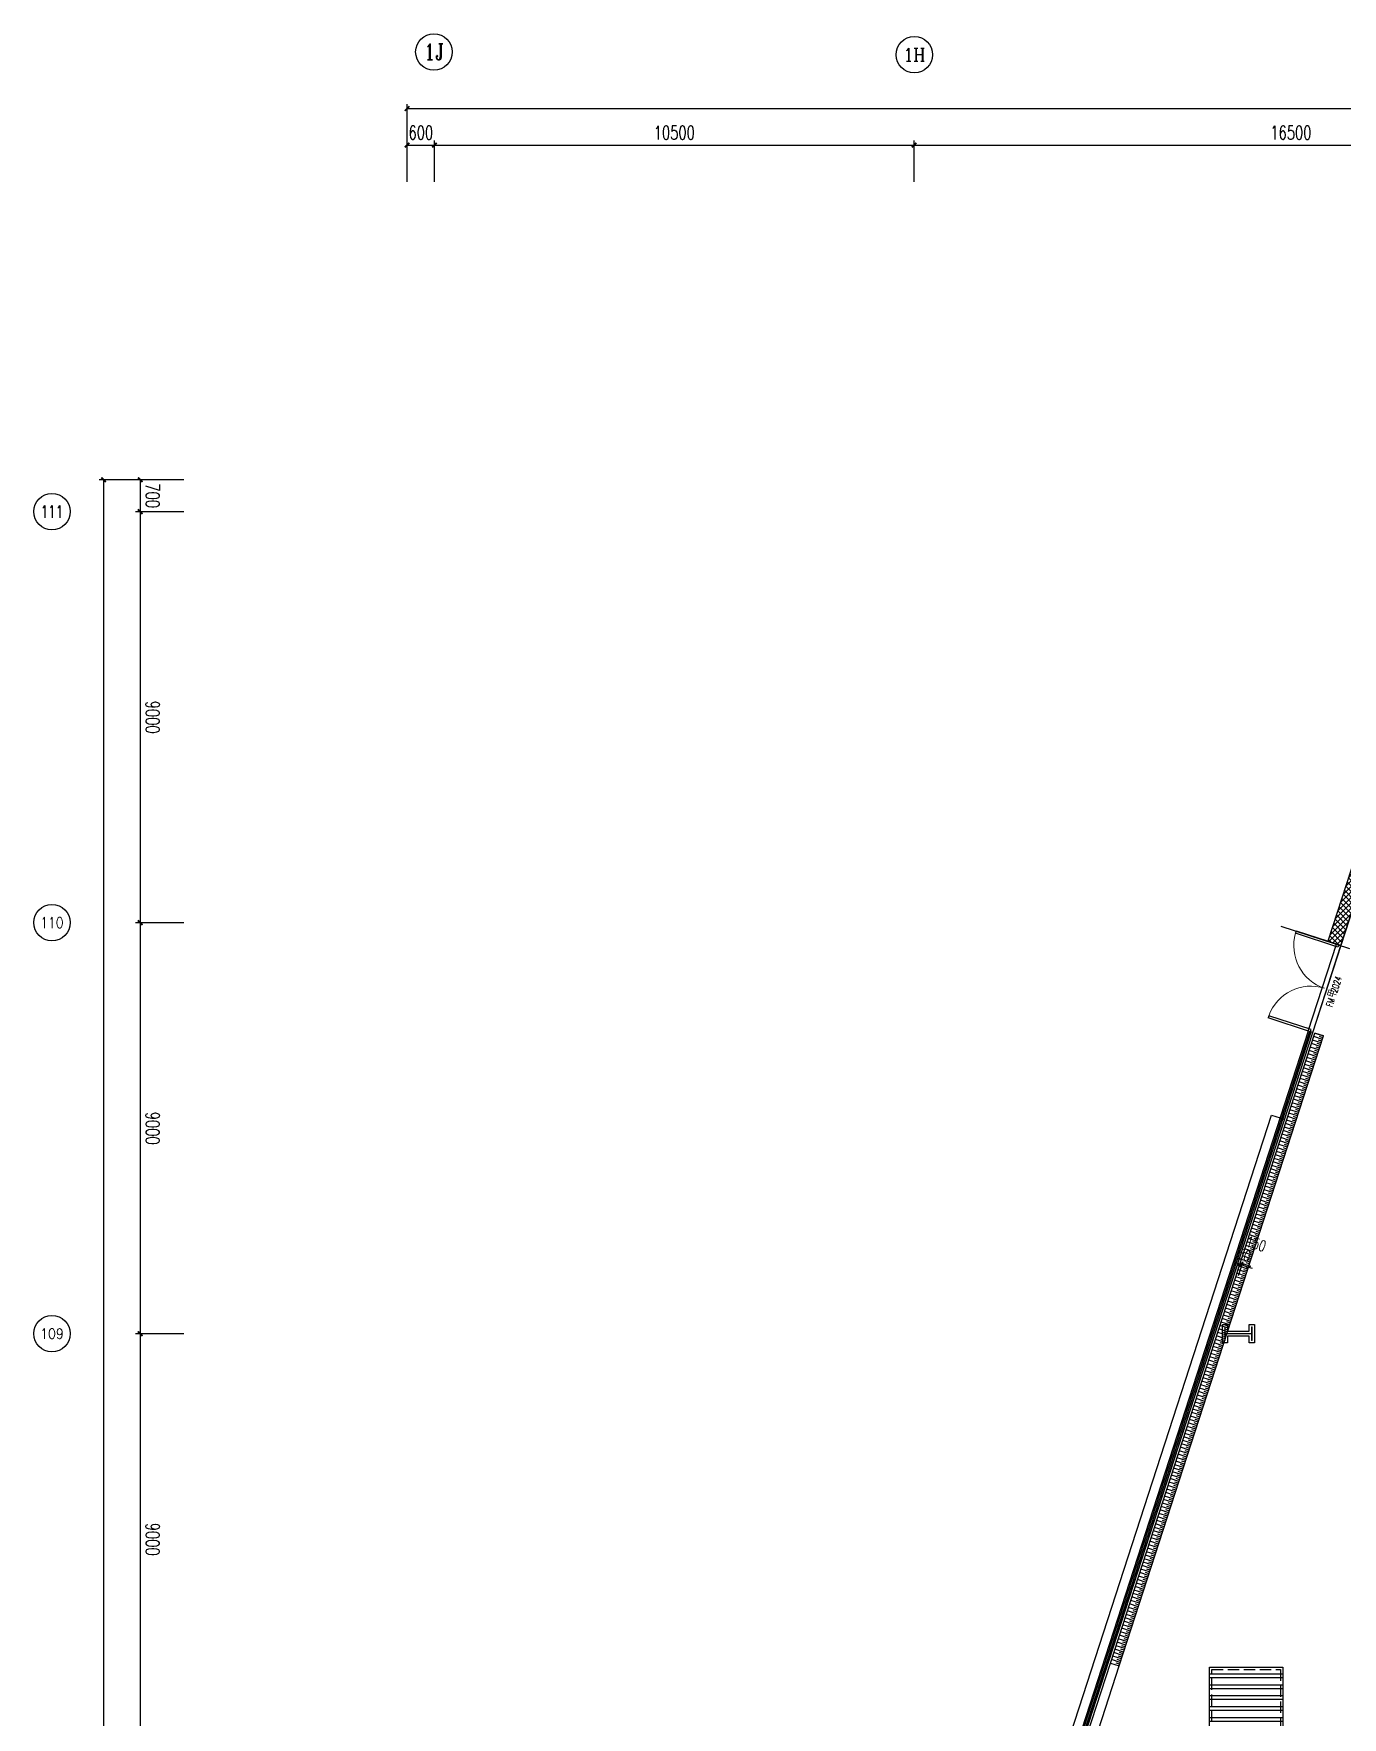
# Model space of a CAD drawing. Extents: x -474411 to 577939, y 0 to 1014176.
# Drawn here: x -262730 to -234078, y 805420 to 842287 of the extents above; entities that cross this region are included whole.
import ezdxf
from ezdxf.enums import TextEntityAlignment as Align

# ---------------------------------------------------------------- set-up
doc = ezdxf.new("R2010")
doc.units = 0
doc.header["$LTSCALE"] = 1000
doc.header["$MEASUREMENT"] = 0
doc.linetypes.add('DASH', pattern=[0.35, 0.25, -0.1])
doc.layers.get('Defpoints').update_dxf_attribs({"color": 210})
for name, color, linetype in [('10平面$0$WINDOW_TEXT', 7, 'Continuous'), ('A-AXIS-D', 1, 'Continuous'), ('A-AXIS-DP', 126, 'Continuous'), ('A-HATCH-2', 251, 'Continuous'), ('A-LIN-V', 9, 'Continuous'), ('A-SFCE', 30, 'Continuous'), ('A-WINDOW', 140, 'Continuous'), ('A-防火门窗', 1, 'Continuous'), ('AS-WALL', 40, 'Continuous'), ('AS-结构边线层', 200, 'Continuous'), ('DIM_SYMB', 3, 'Continuous'), ('PUB_HATCH', 8, 'Continuous'), ('PUB_TEXT', 7, 'Continuous'), ('建-墙-幕', 4, 'Continuous')]:
    doc.layers.add(name, color=color, linetype=linetype)
doc.layers.add('S-col', color=2, linetype='Continuous', lineweight=0)
doc.styles.add('10平面$0$_TCH_WINDOW', font='SIMPLEX', dxfattribs={"height": 3.5, "bigfont": 'GBCBIG'})
doc.styles.add('_TCH_AXIS', font='COMPLEX', dxfattribs={"bigfont": 'GBCBIG'})
doc.styles.add('_TCH_DIM_T3', font='SIMPLEX', dxfattribs={"width": 0.705882, "bigfont": 'GBCBIG'})
doc.dimstyles.new('_TCH_ARCH&&100', dxfattribs={"dimtxt": 297.5, "dimasz": 100, "dimexe": 100, "dimexo": 100, "dimgap": 126.25, "dimtad": 1, "dimdec": 0, "dimzin": 0, "dimdsep": 46, "dimtxsty": '_TCH_DIM_T3', "dimblk": 'ARCHTICK', "dimcen": 0.09, "dimclrt": 7, "dimazin": 2, "dimtfac": 1, "dimtdec": 0, "dimtix": 1, "dimtmove": 2, "dimatfit": 3, "dimfxl": 0, "dimtolj": 1, "dimtzin": 0, "dimarcsym": 0})
doc.dimstyles.new('_TCH_ARCH&&80', dxfattribs={"dimtxt": 238, "dimasz": 80, "dimexe": 80, "dimexo": 80, "dimgap": 101, "dimtad": 1, "dimdec": 0, "dimzin": 0, "dimdsep": 46, "dimtxsty": '_TCH_DIM_T3', "dimblk": 'ARCHTICK', "dimcen": 0.09, "dimclrt": 7, "dimazin": 2, "dimtfac": 1, "dimtdec": 0, "dimtix": 1, "dimtmove": 2, "dimatfit": 3, "dimfxl": 0, "dimtolj": 1, "dimtzin": 0, "dimarcsym": 0})

# ---------------------------------------------------------------- blocks, each defined once
blk = doc.blocks.new('43243')
at = {"layer": 'AS-结构边线层', "color": 8}
blk.add_lwpolyline([(-230898, 832220), (-254254, 760236)], dxfattribs=at)
blk = doc.blocks.new('w4234324')
at = {"layer": 'A-HATCH-2', "color": 8}
blk.add_lwpolyline([(-236704, 813620), (-236704, 814020), (-236592, 814020), (-236592, 813874), (-236116, 813874), (-236116, 814020), (-236004, 814020), (-236004, 813620), (-236116, 813620), (-236116, 813766), (-236592, 813766), (-236592, 813620)], close=True, dxfattribs=at)
at = {"layer": 'S-col', "color": 8}
blk.add_lwpolyline([(-236654, 813670), (-236654, 813970), (-236642, 813970), (-236642, 813824), (-236066, 813824), (-236066, 813970), (-236054, 813970), (-236054, 813670), (-236066, 813670), (-236066, 813816), (-236642, 813816), (-236642, 813670)], close=True, dxfattribs=at)
blk = doc.blocks.new('34242343243')
at = {"color": 8}
for p, q in [((-234514, 820264), (-234705, 820326)), ((-234490, 820340), (-234680, 820402)), ((-234502, 820302), (-234578, 820327)), ((-234638, 819883), (-234828, 819945)), ((-234613, 819959), (-234804, 820021)), ((-234589, 820036), (-234779, 820097)), ((-234564, 820112), (-234754, 820174)), ((-234539, 820188), (-234729, 820250)), ((-234626, 819921), (-234702, 819946)), ((-234601, 819998), (-234677, 820022)), ((-234576, 820074), (-234652, 820098)), ((-234551, 820150), (-234628, 820175)), ((-234527, 820226), (-234603, 820251)), ((-234762, 819502), (-234952, 819564)), ((-234737, 819578), (-234927, 819640)), ((-234712, 819655), (-234902, 819716)), ((-234687, 819731), (-234878, 819792)), ((-234663, 819807), (-234853, 819869)), ((-234749, 819540), (-234825, 819565)), ((-234725, 819616), (-234801, 819641)), ((-234700, 819693), (-234776, 819717)), ((-234675, 819769), (-234751, 819794)), ((-234650, 819845), (-234726, 819870)), ((-234861, 819197), (-235051, 819259)), ((-234836, 819273), (-235026, 819335)), ((-234811, 819350), (-235001, 819411)), ((-234786, 819426), (-234977, 819488)), ((-234848, 819235), (-234924, 819260)), ((-234824, 819312), (-234900, 819336)), ((-234799, 819388), (-234875, 819412)), ((-234774, 819464), (-234850, 819489)), ((-234984, 818816), (-235174, 818878)), ((-234960, 818892), (-235150, 818954)), ((-234935, 818969), (-235125, 819030)), ((-234910, 819045), (-235100, 819107)), ((-234885, 819121), (-235076, 819183)), ((-234972, 818854), (-235048, 818879)), ((-234947, 818930), (-235023, 818955)), ((-234922, 819007), (-234999, 819031)), ((-234898, 819083), (-234974, 819108)), ((-234873, 819159), (-234949, 819184)), ((-235108, 818435), (-235298, 818497)), ((-235083, 818511), (-235273, 818573)), ((-235058, 818588), (-235249, 818649)), ((-235034, 818664), (-235224, 818725)), ((-235009, 818740), (-235199, 818802)), ((-235096, 818473), (-235172, 818498)), ((-235071, 818549), (-235147, 818574)), ((-235046, 818626), (-235122, 818650)), ((-235021, 818702), (-235097, 818727)), ((-234997, 818778), (-235073, 818803)), ((-235232, 818054), (-235422, 818116)), ((-235207, 818130), (-235397, 818192)), ((-235182, 818206), (-235372, 818268)), ((-235157, 818283), (-235348, 818344)), ((-235133, 818359), (-235323, 818421)), ((-235219, 818092), (-235295, 818117)), ((-235194, 818168), (-235271, 818193)), ((-235170, 818245), (-235246, 818269)), ((-235145, 818321), (-235221, 818345)), ((-235120, 818397), (-235196, 818422)), ((-235355, 817673), (-235545, 817735)), ((-235330, 817749), (-235521, 817811)), ((-235306, 817825), (-235496, 817887)), ((-235281, 817902), (-235471, 817963)), ((-235256, 817978), (-235447, 818040)), ((-235343, 817711), (-235419, 817736)), ((-235318, 817787), (-235394, 817812)), ((-235293, 817863), (-235369, 817888)), ((-235269, 817940), (-235345, 817964)), ((-235244, 818016), (-235320, 818041)), ((-235479, 817292), (-235669, 817354)), ((-235454, 817368), (-235644, 817430)), ((-235429, 817444), (-235620, 817506)), ((-235405, 817520), (-235595, 817582)), ((-235380, 817597), (-235570, 817658)), ((-235466, 817330), (-235543, 817355)), ((-235442, 817406), (-235518, 817431)), ((-235417, 817482), (-235493, 817507)), ((-235392, 817559), (-235468, 817583)), ((-235368, 817635), (-235444, 817660)), ((-235578, 816987), (-235768, 817049)), ((-235553, 817063), (-235743, 817125)), ((-235528, 817139), (-235719, 817201)), ((-235504, 817216), (-235694, 817277)), ((-235565, 817025), (-235641, 817050)), ((-235541, 817101), (-235617, 817126)), ((-235516, 817178), (-235592, 817202)), ((-235491, 817254), (-235567, 817278)), ((-235701, 816606), (-235892, 816668)), ((-235677, 816682), (-235867, 816744)), ((-235652, 816758), (-235842, 816820)), ((-235627, 816835), (-235817, 816896)), ((-235602, 816911), (-235793, 816972)), ((-235689, 816644), (-235765, 816669)), ((-235664, 816720), (-235740, 816745)), ((-235640, 816796), (-235716, 816821)), ((-235615, 816873), (-235691, 816897)), ((-235590, 816949), (-235666, 816974)), ((-235825, 816225), (-236015, 816287)), ((-235800, 816301), (-235991, 816363)), ((-235776, 816377), (-235966, 816439)), ((-235751, 816453), (-235941, 816515)), ((-235726, 816530), (-235916, 816591)), ((-235813, 816263), (-235889, 816288)), ((-235788, 816339), (-235864, 816364)), ((-235763, 816415), (-235839, 816440)), ((-235738, 816492), (-235815, 816516)), ((-235714, 816568), (-235790, 816592)), ((-235949, 815844), (-236139, 815905)), ((-235924, 815920), (-236114, 815982)), ((-235899, 815996), (-236089, 816058)), ((-235874, 816072), (-236065, 816134)), ((-235850, 816149), (-236040, 816210)), ((-235936, 815882), (-236012, 815907)), ((-235912, 815958), (-235988, 815983)), ((-235887, 816034), (-235963, 816059)), ((-235862, 816111), (-235938, 816135)), ((-235837, 816187), (-235913, 816211)), ((-236072, 815463), (-236263, 815524)), ((-236048, 815539), (-236238, 815601)), ((-236023, 815615), (-236213, 815677)), ((-235998, 815691), (-236188, 815753)), ((-235973, 815768), (-236164, 815829)), ((-236060, 815501), (-236136, 815525)), ((-236035, 815577), (-236111, 815602)), ((-236011, 815653), (-236087, 815678)), ((-235986, 815729), (-236062, 815754)), ((-235961, 815806), (-236037, 815830)), ((-236196, 815082), (-236386, 815143)), ((-236171, 815158), (-236361, 815220)), ((-236147, 815234), (-236337, 815296)), ((-236122, 815310), (-236312, 815372)), ((-236097, 815386), (-236287, 815448)), ((-236184, 815120), (-236260, 815144)), ((-236159, 815196), (-236235, 815221)), ((-236134, 815272), (-236210, 815297)), ((-236109, 815348), (-236186, 815373)), ((-236085, 815425), (-236161, 815449)), ((-236295, 814777), (-236485, 814838)), ((-236270, 814853), (-236460, 814915)), ((-236245, 814929), (-236436, 814991)), ((-236221, 815005), (-236411, 815067)), ((-236307, 814739), (-236383, 814763)), ((-236283, 814815), (-236359, 814840)), ((-236258, 814891), (-236334, 814916)), ((-236233, 814967), (-236309, 814992)), ((-236208, 815043), (-236284, 815068)), ((-236419, 814396), (-236609, 814457)), ((-236394, 814472), (-236584, 814534)), ((-236369, 814548), (-236559, 814610)), ((-236344, 814624), (-236535, 814686)), ((-236320, 814701), (-236510, 814762)), ((-236406, 814434), (-236482, 814458)), ((-236381, 814510), (-236458, 814535)), ((-236357, 814586), (-236433, 814611)), ((-236332, 814662), (-236408, 814687)), ((-236542, 814015), (-236732, 814076)), ((-236517, 814091), (-236708, 814153)), ((-236493, 814167), (-236683, 814229)), ((-236468, 814243), (-236658, 814305)), ((-236443, 814319), (-236634, 814381)), ((-236530, 814053), (-236606, 814077)), ((-236505, 814129), (-236581, 814154)), ((-236480, 814205), (-236556, 814230)), ((-236456, 814281), (-236532, 814306)), ((-236431, 814358), (-236507, 814382)), ((-236666, 813633), (-236856, 813695)), ((-236641, 813710), (-236831, 813771)), ((-236616, 813786), (-236807, 813848)), ((-236592, 813862), (-236782, 813924)), ((-236567, 813938), (-236757, 814000)), ((-236653, 813672), (-236730, 813696)), ((-236629, 813748), (-236705, 813773)), ((-236604, 813824), (-236680, 813849)), ((-236579, 813900), (-236655, 813925)), ((-236555, 813976), (-236631, 814001)), ((-236789, 813252), (-236980, 813314)), ((-236765, 813329), (-236955, 813390)), ((-236740, 813405), (-236930, 813467)), ((-236715, 813481), (-236906, 813543)), ((-236691, 813557), (-236881, 813619)), ((-236777, 813291), (-236853, 813315)), ((-236752, 813367), (-236828, 813391)), ((-236728, 813443), (-236804, 813468)), ((-236703, 813519), (-236779, 813544)), ((-236678, 813595), (-236754, 813620)), ((-236913, 812871), (-237103, 812933)), ((-236888, 812948), (-237079, 813009)), ((-236864, 813024), (-237054, 813085)), ((-236839, 813100), (-237029, 813162)), ((-236814, 813176), (-237004, 813238)), ((-236901, 812909), (-236977, 812934)), ((-236876, 812986), (-236952, 813010)), ((-236851, 813062), (-236927, 813087)), ((-236827, 813138), (-236903, 813163)), ((-236802, 813214), (-236878, 813239)), ((-237037, 812490), (-237227, 812552)), ((-237012, 812566), (-237202, 812628)), ((-236987, 812643), (-237178, 812704)), ((-236963, 812719), (-237153, 812781)), ((-236938, 812795), (-237128, 812857)), ((-237024, 812528), (-237100, 812553)), ((-237000, 812605), (-237076, 812629)), ((-236975, 812681), (-237051, 812705)), ((-236950, 812757), (-237026, 812782)), ((-236925, 812833), (-237002, 812858)), ((-237136, 812185), (-237326, 812247)), ((-237111, 812262), (-237301, 812323)), ((-237086, 812338), (-237276, 812400)), ((-237061, 812414), (-237252, 812476)), ((-237123, 812224), (-237199, 812248)), ((-237099, 812300), (-237175, 812324)), ((-237074, 812376), (-237150, 812401)), ((-237049, 812452), (-237125, 812477)), ((-237259, 811804), (-237450, 811866)), ((-237235, 811881), (-237425, 811942)), ((-237210, 811957), (-237400, 812018)), ((-237185, 812033), (-237375, 812095)), ((-237160, 812109), (-237351, 812171)), ((-237247, 811842), (-237323, 811867)), ((-237222, 811919), (-237298, 811943)), ((-237198, 811995), (-237274, 812020)), ((-237173, 812071), (-237249, 812096)), ((-237148, 812147), (-237224, 812172)), ((-237383, 811423), (-237573, 811485)), ((-237358, 811499), (-237548, 811561)), ((-237334, 811576), (-237524, 811637)), ((-237309, 811652), (-237499, 811714)), ((-237284, 811728), (-237474, 811790)), ((-237371, 811461), (-237447, 811486)), ((-237346, 811538), (-237422, 811562)), ((-237321, 811614), (-237397, 811638)), ((-237296, 811690), (-237373, 811715)), ((-237272, 811766), (-237348, 811791)), ((-237507, 811042), (-237697, 811104)), ((-237482, 811118), (-237672, 811180)), ((-237457, 811195), (-237647, 811256)), ((-237432, 811271), (-237623, 811333)), ((-237408, 811347), (-237598, 811409)), ((-237494, 811080), (-237570, 811105)), ((-237470, 811156), (-237546, 811181)), ((-237445, 811233), (-237521, 811257)), ((-237420, 811309), (-237496, 811334)), ((-237395, 811385), (-237471, 811410)), ((-237630, 810661), (-237820, 810723)), ((-237606, 810737), (-237796, 810799)), ((-237581, 810814), (-237771, 810875)), ((-237556, 810890), (-237746, 810951)), ((-237531, 810966), (-237722, 811028)), ((-237618, 810699), (-237694, 810724)), ((-237593, 810775), (-237669, 810800)), ((-237568, 810852), (-237645, 810876)), ((-237544, 810928), (-237620, 810953)), ((-237519, 811004), (-237595, 811029)), ((-237754, 810280), (-237944, 810342)), ((-237729, 810356), (-237919, 810418)), ((-237704, 810432), (-237895, 810494)), ((-237680, 810509), (-237870, 810570)), ((-237655, 810585), (-237845, 810647)), ((-237742, 810318), (-237818, 810343)), ((-237717, 810394), (-237793, 810419)), ((-237692, 810471), (-237768, 810495)), ((-237667, 810547), (-237743, 810571)), ((-237643, 810623), (-237719, 810648)), ((-237853, 809975), (-238043, 810037)), ((-237828, 810051), (-238018, 810113)), ((-237803, 810128), (-237994, 810189)), ((-237779, 810204), (-237969, 810266)), ((-237840, 810013), (-237917, 810038)), ((-237816, 810089), (-237892, 810114)), ((-237791, 810166), (-237867, 810190)), ((-237766, 810242), (-237842, 810267)), ((-237976, 809594), (-238167, 809656)), ((-237952, 809670), (-238142, 809732)), ((-237927, 809746), (-238117, 809808)), ((-237902, 809823), (-238093, 809884)), ((-237878, 809899), (-238068, 809961)), ((-237964, 809632), (-238040, 809657)), ((-237939, 809708), (-238015, 809733)), ((-237915, 809785), (-237991, 809809)), ((-237890, 809861), (-237966, 809886)), ((-237865, 809937), (-237941, 809962)), ((-238100, 809213), (-238290, 809275)), ((-238075, 809289), (-238266, 809351)), ((-238051, 809365), (-238241, 809427)), ((-238026, 809442), (-238216, 809503)), ((-238001, 809518), (-238191, 809580)), ((-238088, 809251), (-238164, 809276)), ((-238063, 809327), (-238139, 809352)), ((-238038, 809404), (-238114, 809428)), ((-238014, 809480), (-238090, 809504)), ((-237989, 809556), (-238065, 809581)), ((-238224, 808832), (-238414, 808894)), ((-238199, 808908), (-238389, 808970)), ((-238174, 808984), (-238365, 809046)), ((-238150, 809061), (-238340, 809122)), ((-238125, 809137), (-238315, 809198)), ((-238211, 808870), (-238287, 808895)), ((-238187, 808946), (-238263, 808971)), ((-238162, 809022), (-238238, 809047)), ((-238137, 809099), (-238213, 809123)), ((-238112, 809175), (-238189, 809200)), ((-238347, 808451), (-238538, 808513)), ((-238323, 808527), (-238513, 808589)), ((-238298, 808603), (-238488, 808665)), ((-238273, 808679), (-238463, 808741)), ((-238248, 808756), (-238439, 808817)), ((-238335, 808489), (-238411, 808514)), ((-238310, 808565), (-238386, 808590)), ((-238286, 808641), (-238362, 808666)), ((-238261, 808718), (-238337, 808742)), ((-238236, 808794), (-238312, 808818)), ((-238471, 808070), (-238661, 808131)), ((-238446, 808146), (-238637, 808208)), ((-238422, 808222), (-238612, 808284)), ((-238397, 808298), (-238587, 808360)), ((-238372, 808375), (-238562, 808436)), ((-238459, 808108), (-238535, 808133)), ((-238434, 808184), (-238510, 808209)), ((-238409, 808260), (-238485, 808285)), ((-238385, 808337), (-238461, 808361)), ((-238360, 808413), (-238436, 808437)), ((-238570, 807765), (-238760, 807827)), ((-238545, 807841), (-238735, 807903)), ((-238521, 807917), (-238711, 807979)), ((-238496, 807994), (-238686, 808055)), ((-238558, 807803), (-238634, 807828)), ((-238533, 807879), (-238609, 807904)), ((-238508, 807955), (-238584, 807980)), ((-238483, 808032), (-238560, 808056)), ((-238694, 807384), (-238884, 807446)), ((-238669, 807460), (-238859, 807522)), ((-238644, 807536), (-238834, 807598)), ((-238619, 807612), (-238810, 807674)), ((-238595, 807689), (-238785, 807750)), ((-238681, 807422), (-238757, 807447)), ((-238657, 807498), (-238733, 807523)), ((-238632, 807574), (-238708, 807599)), ((-238607, 807651), (-238683, 807675)), ((-238582, 807727), (-238658, 807751)), ((-238817, 807003), (-239007, 807064)), ((-238793, 807079), (-238983, 807141)), ((-238768, 807155), (-238958, 807217)), ((-238743, 807231), (-238933, 807293)), ((-238718, 807308), (-238909, 807369)), ((-238805, 807041), (-238881, 807066)), ((-238780, 807117), (-238856, 807142)), ((-238755, 807193), (-238832, 807218)), ((-238731, 807269), (-238807, 807294)), ((-238706, 807346), (-238782, 807370)), ((-238941, 806622), (-239131, 806683)), ((-238916, 806698), (-239106, 806760)), ((-238891, 806774), (-239082, 806836)), ((-238867, 806850), (-239057, 806912)), ((-238842, 806927), (-239032, 806988)), ((-238929, 806660), (-239005, 806684)), ((-238904, 806736), (-238980, 806761)), ((-238879, 806812), (-238955, 806837)), ((-238854, 806888), (-238930, 806913)), ((-238830, 806965), (-238906, 806989)), ((-238953, 806584), (-239029, 806608))]:
    blk.add_line(p, q, dxfattribs=at)
at = {"layer": 'A-LIN-V', "color": 8}
for p, q in [((-239156, 806607), (-234680, 820402)), ((-238966, 806545), (-234490, 820340)), ((-234680, 820402), (-234490, 820340))]:
    blk.add_line(p, q, dxfattribs=at)
at = {"layer": 'Defpoints', "color": 8}
for p in [(-234613, 819959), (-234589, 820036), (-234564, 820112), (-234539, 820188), (-234514, 820264), (-234737, 819578), (-234712, 819655), (-234687, 819731), (-234663, 819807), (-234638, 819883), (-234861, 819197), (-234836, 819273), (-234811, 819350), (-234786, 819426), (-234762, 819502), (-234960, 818892), (-234935, 818969), (-234910, 819045), (-234885, 819121), (-235083, 818511), (-235058, 818588), (-235034, 818664), (-235009, 818740), (-234984, 818816), (-235207, 818130), (-235182, 818206), (-235157, 818283), (-235133, 818359), (-235108, 818435), (-235330, 817749), (-235306, 817825), (-235281, 817902), (-235256, 817978), (-235232, 818054), (-235454, 817368), (-235429, 817444), (-235405, 817520), (-235380, 817597), (-235355, 817673), (-235578, 816987), (-235553, 817063), (-235528, 817139), (-235504, 817216), (-235479, 817292), (-235677, 816682), (-235652, 816758), (-235627, 816835), (-235602, 816911), (-235800, 816301), (-235776, 816377), (-235751, 816453), (-235726, 816530), (-235701, 816606), (-235924, 815920), (-235899, 815996), (-235874, 816072), (-235850, 816149), (-235825, 816225), (-236048, 815539), (-236023, 815615), (-235998, 815691), (-235973, 815768), (-235949, 815844), (-236171, 815158), (-236147, 815234), (-236122, 815310), (-236097, 815386), (-236072, 815463), (-236295, 814777), (-236270, 814853), (-236245, 814929), (-236221, 815005), (-236196, 815082), (-236419, 814396), (-236394, 814472), (-236369, 814548), (-236344, 814624), (-236320, 814701), (-236517, 814091), (-236493, 814167), (-236468, 814243), (-236443, 814319), (-236641, 813710), (-236616, 813786), (-236592, 813862), (-236567, 813938), (-236542, 814015), (-236765, 813329), (-236740, 813405), (-236715, 813481), (-236691, 813557), (-236666, 813633), (-236888, 812948), (-236864, 813024), (-236839, 813100), (-236814, 813176), (-236789, 813252), (-237012, 812566), (-236987, 812643), (-236963, 812719), (-236938, 812795), (-236913, 812871), (-237136, 812185), (-237111, 812262), (-237086, 812338), (-237061, 812414), (-237037, 812490), (-237235, 811881), (-237210, 811957), (-237185, 812033), (-237160, 812109), (-237358, 811499), (-237334, 811576), (-237309, 811652), (-237284, 811728), (-237259, 811804), (-237482, 811118), (-237457, 811195), (-237432, 811271), (-237408, 811347), (-237383, 811423), (-237606, 810737), (-237581, 810814), (-237556, 810890), (-237531, 810966), (-237507, 811042), (-237729, 810356), (-237704, 810432), (-237680, 810509), (-237655, 810585), (-237630, 810661), (-237853, 809975), (-237828, 810051), (-237803, 810128), (-237779, 810204), (-237754, 810280), (-237952, 809670), (-237927, 809746), (-237902, 809823), (-237878, 809899), (-238075, 809289), (-238051, 809365), (-238026, 809442), (-238001, 809518), (-237976, 809594), (-238199, 808908), (-238174, 808984), (-238150, 809061), (-238125, 809137), (-238100, 809213), (-238323, 808527), (-238298, 808603), (-238273, 808679), (-238248, 808756), (-238224, 808832), (-238446, 808146), (-238422, 808222), (-238397, 808298), (-238372, 808375), (-238347, 808451), (-238570, 807765), (-238545, 807841), (-238521, 807917), (-238496, 807994), (-238471, 808070), (-238669, 807460), (-238644, 807536), (-238619, 807612), (-238595, 807689), (-238793, 807079), (-238768, 807155), (-238743, 807231), (-238718, 807308), (-238694, 807384), (-238916, 806698), (-238891, 806774), (-238867, 806850), (-238842, 806927), (-238817, 807003), (-238966, 806545), (-238941, 806622)]:
    blk.add_point(p, dxfattribs=at)
blk = doc.blocks.new('42332')
at = {"layer": 'A-HATCH-2'}
h = blk.add_hatch(dxfattribs=at)
h.set_pattern_fill('ANSI32', color=8, scale=50, angle=135)
h.set_pattern_definition([(180, (0, 0), (-1e-14, -238.125), []), (180, (-79.38, 79.38), (-1e-14, -238.125), [])])
h.paths.add_polyline_path([(-305720, 587600), (-304120, 587600), (-304120, 586000), (-305720, 586000)])
at = {"layer": 'A-SFCE', "color": 8}
blk.add_lwpolyline([(-305720, 587600), (-304120, 587600), (-304120, 586000), (-305720, 586000)], close=True, dxfattribs=at)
at = {"layer": 'A-SFCE', "color": 8, "linetype": 'DASH'}
blk.add_lwpolyline([(-305670, 587550), (-304170, 587550), (-304170, 586050), (-305670, 586050)], close=True, dxfattribs=at)
blk = doc.blocks.new('_ArchTick')
at = {"color": 0, "linetype": 'ByBlock', "const_width": 0.4}
blk.add_lwpolyline([(-0.5, -0.5), (0.5, 0.5)], dxfattribs=at)
blk = doc.blocks.new('*D1074')
at = {"layer": 'A-AXIS-DP', "color": 0, "lineweight": -2}
for p, q in [((-236322, 815342), (-236398, 815367)), ((-236396, 815114), (-236297, 815418)), ((-236348, 815098), (-236250, 815403)), ((-236322, 815342), (-236274, 815326)), ((-236274, 815326), (-236198, 815302))]:
    blk.add_line(p, q, dxfattribs=at)
at = {"layer": 'Defpoints', "color": 0}
for p in [(-236274, 815326), (-236421, 815037), (-236373, 815022)]:
    blk.add_point(p, dxfattribs=at)
at = {"layer": 'A-AXIS-DP', "color": 0, "lineweight": -2, "xscale": 80, "yscale": 80, "zscale": 80}
for p, rotation in [((-236322, 815342), 342.0237134181228), ((-236274, 815326), 162.0237134181229)]:
    blk.add_blockref('_ArchTick', p, dxfattribs=dict(at, rotation=rotation))
at = {"layer": 'A-AXIS-DP', "color": 7, "insert": (-236230, 815543), "char_height": 238, "attachment_point": 5, "rotation": 342.0237, "style": '_TCH_DIM_T3'}
blk.add_mtext('\\A1;50', dxfattribs=at)
blk = doc.blocks.new('*D1073')
at = {"layer": 'A-AXIS-DP', "color": 0, "lineweight": -2}
for p, q in [((-236274, 815326), (-236350, 815351)), ((-236348, 815098), (-236250, 815403)), ((-236274, 815326), (-236132, 815280)), ((-236206, 815052), (-236107, 815356)), ((-236132, 815280), (-236055, 815255))]:
    blk.add_line(p, q, dxfattribs=at)
at = {"layer": 'Defpoints', "color": 0}
for p in [(-236132, 815280), (-236373, 815022), (-236230, 814976)]:
    blk.add_point(p, dxfattribs=at)
at = {"layer": 'A-AXIS-DP', "color": 0, "lineweight": -2, "xscale": 80, "yscale": 80, "zscale": 80}
for p, rotation in [((-236274, 815326), 342.0237134181606), ((-236132, 815280), 162.0237134181606)]:
    blk.add_blockref('_ArchTick', p, dxfattribs=dict(at, rotation=rotation))
at = {"layer": 'A-AXIS-DP', "color": 7, "insert": (-235966, 815789), "char_height": 238, "attachment_point": 5, "rotation": 342.0237, "style": '_TCH_DIM_T3'}
blk.add_mtext('\\A1;150', dxfattribs=at)
blk = doc.blocks.new('10平面$0$$DorLib2D$00000002')
at = {"color": 8}
for p, q in [((-0.5, 0), (-0.5, 0.4875)), ((-0.475, 0.4875), (-0.5, 0.4875)), ((-0.475, 0), (-0.475, 0.4875)), ((0.475, 0), (0.475, 0.4875)), ((0.475, 0.4875), (0.5, 0.4875)), ((0.5, 0), (0.5, 0.4875)), ((-0.5, 0), (-0.475, 0)), ((0.5, 0), (0.475, 0))]:
    blk.add_line(p, q, dxfattribs=at)
at = {"color": 8, "lineweight": 13}
for centre, start, end in [((-0.4875, 0), 0, 88.53072), ((0.4875, 0), 91.46928, 180)]:
    blk.add_arc(centre, 0.4875, start, end, dxfattribs=at)
blk = doc.blocks.new('*D517')
at = {"layer": 'A-AXIS-D', "color": 0, "lineweight": -2}
for p, q in [((-259440, 813820), (-260498, 813820)), ((-260398, 813820), (-260398, 804820)), ((-259440, 804820), (-260498, 804820))]:
    blk.add_line(p, q, dxfattribs=at)
at = {"layer": 'Defpoints', "color": 0}
for p in [(-259340, 813820), (-260398, 804820), (-259340, 804820)]:
    blk.add_point(p, dxfattribs=at)
at = {"layer": 'A-AXIS-D', "color": 0, "lineweight": -2, "xscale": 100, "yscale": 100, "zscale": 100}
for p, rotation in [((-260398, 813820), 90), ((-260398, 804820), 270)]:
    blk.add_blockref('_ArchTick', p, dxfattribs=dict(at, rotation=rotation))
at = {"layer": 'A-AXIS-D', "color": 7, "insert": (-260123, 809320), "char_height": 297.5, "attachment_point": 5, "rotation": 270, "style": '_TCH_DIM_T3'}
blk.add_mtext('\\A1;9000', dxfattribs=at)
blk = doc.blocks.new('*D518')
at = {"layer": 'A-AXIS-D', "color": 0, "lineweight": -2}
for p, q in [((-259440, 822820), (-260498, 822820)), ((-260398, 822820), (-260398, 813820)), ((-259440, 813820), (-260498, 813820))]:
    blk.add_line(p, q, dxfattribs=at)
at = {"layer": 'Defpoints', "color": 0}
for p in [(-259340, 822820), (-260398, 813820), (-259340, 813820)]:
    blk.add_point(p, dxfattribs=at)
at = {"layer": 'A-AXIS-D', "color": 0, "lineweight": -2, "xscale": 100, "yscale": 100, "zscale": 100}
for p, rotation in [((-260398, 822820), 90), ((-260398, 813820), 270)]:
    blk.add_blockref('_ArchTick', p, dxfattribs=dict(at, rotation=rotation))
at = {"layer": 'A-AXIS-D', "color": 7, "insert": (-260123, 818320), "char_height": 297.5, "attachment_point": 5, "rotation": 270, "style": '_TCH_DIM_T3'}
blk.add_mtext('\\A1;9000', dxfattribs=at)
blk = doc.blocks.new('*D492')
at = {"layer": 'A-AXIS-D', "color": 0, "lineweight": -2}
for p, q in [((-259440, 831820), (-260498, 831820)), ((-260398, 831820), (-260398, 822820)), ((-259440, 822820), (-260498, 822820))]:
    blk.add_line(p, q, dxfattribs=at)
at = {"layer": 'Defpoints', "color": 0}
for p in [(-259340, 831820), (-260398, 822820), (-259340, 822820)]:
    blk.add_point(p, dxfattribs=at)
at = {"layer": 'A-AXIS-D', "color": 0, "lineweight": -2, "xscale": 100, "yscale": 100, "zscale": 100}
for p, rotation in [((-260398, 831820), 90), ((-260398, 822820), 270)]:
    blk.add_blockref('_ArchTick', p, dxfattribs=dict(at, rotation=rotation))
at = {"layer": 'A-AXIS-D', "color": 7, "insert": (-260123, 827320), "char_height": 297.5, "attachment_point": 5, "rotation": 270, "style": '_TCH_DIM_T3'}
blk.add_mtext('\\A1;9000', dxfattribs=at)
blk = doc.blocks.new('*D493')
at = {"layer": 'A-AXIS-D', "color": 0, "lineweight": -2}
for p, q in [((-259440, 832520), (-260498, 832520)), ((-260398, 832520), (-260398, 831820)), ((-259440, 831820), (-260498, 831820))]:
    blk.add_line(p, q, dxfattribs=at)
at = {"layer": 'Defpoints', "color": 0}
for p in [(-259340, 832520), (-260398, 831820), (-259340, 831820)]:
    blk.add_point(p, dxfattribs=at)
at = {"layer": 'A-AXIS-D', "color": 0, "lineweight": -2, "xscale": 100, "yscale": 100, "zscale": 100}
for p, rotation in [((-260398, 832520), 90), ((-260398, 831820), 270)]:
    blk.add_blockref('_ArchTick', p, dxfattribs=dict(at, rotation=rotation))
at = {"layer": 'A-AXIS-D', "color": 7, "insert": (-260123, 832170), "char_height": 297.5, "attachment_point": 5, "rotation": 270, "style": '_TCH_DIM_T3'}
blk.add_mtext('\\A1;700', dxfattribs=at)
blk = doc.blocks.new('*D494')
at = {"layer": 'A-AXIS-D', "color": 0, "lineweight": -2}
for p, q in [((-254554, 839040), (-254554, 839947)), ((-254554, 839847), (-253954, 839847)), ((-253954, 839040), (-253954, 839947))]:
    blk.add_line(p, q, dxfattribs=at)
at = {"layer": 'Defpoints', "color": 0}
for p in [(-253954, 839847), (-254554, 838940), (-253954, 838940)]:
    blk.add_point(p, dxfattribs=at)
at = {"layer": 'A-AXIS-D', "color": 0, "lineweight": -2, "xscale": 100, "yscale": 100, "zscale": 100, "rotation": 180}
blk.add_blockref('_ArchTick', (-254554, 839847), dxfattribs=at)
at = {"layer": 'A-AXIS-D', "color": 0, "lineweight": -2, "xscale": 100, "yscale": 100, "zscale": 100}
blk.add_blockref('_ArchTick', (-253954, 839847), dxfattribs=at)
at = {"layer": 'A-AXIS-D', "color": 7, "insert": (-254254, 840122), "char_height": 297.5, "attachment_point": 5, "style": '_TCH_DIM_T3'}
blk.add_mtext('\\A1;600', dxfattribs=at)
blk = doc.blocks.new('*D495')
at = {"layer": 'A-AXIS-D', "color": 0, "lineweight": -2}
for p, q in [((-253954, 839040), (-253954, 839947)), ((-253954, 839847), (-243454, 839847)), ((-243454, 839040), (-243454, 839947))]:
    blk.add_line(p, q, dxfattribs=at)
at = {"layer": 'Defpoints', "color": 0}
for p in [(-243454, 839847), (-253954, 838940), (-243454, 838940)]:
    blk.add_point(p, dxfattribs=at)
at = {"layer": 'A-AXIS-D', "color": 0, "lineweight": -2, "xscale": 100, "yscale": 100, "zscale": 100, "rotation": 180}
blk.add_blockref('_ArchTick', (-253954, 839847), dxfattribs=at)
at = {"layer": 'A-AXIS-D', "color": 0, "lineweight": -2, "xscale": 100, "yscale": 100, "zscale": 100}
blk.add_blockref('_ArchTick', (-243454, 839847), dxfattribs=at)
at = {"layer": 'A-AXIS-D', "color": 7, "insert": (-248704, 840122), "char_height": 297.5, "attachment_point": 5, "style": '_TCH_DIM_T3'}
blk.add_mtext('\\A1;10500', dxfattribs=at)
blk = doc.blocks.new('*D496')
at = {"layer": 'A-AXIS-D', "color": 0, "lineweight": -2}
for p, q in [((-243454, 839040), (-243454, 839947)), ((-243454, 839847), (-226954, 839847)), ((-226954, 839040), (-226954, 839947))]:
    blk.add_line(p, q, dxfattribs=at)
at = {"layer": 'Defpoints', "color": 0}
for p in [(-226954, 839847), (-243454, 838940), (-226954, 838940)]:
    blk.add_point(p, dxfattribs=at)
at = {"layer": 'A-AXIS-D', "color": 0, "lineweight": -2, "xscale": 100, "yscale": 100, "zscale": 100, "rotation": 180}
blk.add_blockref('_ArchTick', (-243454, 839847), dxfattribs=at)
at = {"layer": 'A-AXIS-D', "color": 0, "lineweight": -2, "xscale": 100, "yscale": 100, "zscale": 100}
blk.add_blockref('_ArchTick', (-226954, 839847), dxfattribs=at)
at = {"layer": 'A-AXIS-D', "color": 7, "insert": (-235204, 840122), "char_height": 297.5, "attachment_point": 5, "style": '_TCH_DIM_T3'}
blk.add_mtext('\\A1;16500', dxfattribs=at)
blk = doc.blocks.new('*D623')
at = {"layer": 'A-AXIS-D', "color": 0, "lineweight": -2}
for p, q in [((-254554, 839140), (-254554, 840747)), ((-254554, 840647), (-128054, 840647)), ((-128054, 839140), (-128054, 840747))]:
    blk.add_line(p, q, dxfattribs=at)
at = {"layer": 'Defpoints', "color": 0}
for p in [(-128054, 840647), (-254554, 839040), (-128054, 839040)]:
    blk.add_point(p, dxfattribs=at)
at = {"layer": 'A-AXIS-D', "color": 0, "lineweight": -2, "xscale": 100, "yscale": 100, "zscale": 100, "rotation": 180}
blk.add_blockref('_ArchTick', (-254554, 840647), dxfattribs=at)
at = {"layer": 'A-AXIS-D', "color": 0, "lineweight": -2, "xscale": 100, "yscale": 100, "zscale": 100}
blk.add_blockref('_ArchTick', (-128054, 840647), dxfattribs=at)
at = {"layer": 'A-AXIS-D', "color": 7, "insert": (-191304, 840922), "char_height": 297.5, "attachment_point": 5, "style": '_TCH_DIM_T3'}
blk.add_mtext('\\A1;126500', dxfattribs=at)
blk = doc.blocks.new('*D626')
at = {"layer": 'A-AXIS-D', "color": 0, "lineweight": -2}
for p, q in [((-259540, 832520), (-261298.260064, 832520)), ((-261198.260064, 832520), (-261198.260064, 741120)), ((-259540, 741120), (-261298.260064, 741120))]:
    blk.add_line(p, q, dxfattribs=at)
at = {"layer": 'Defpoints', "color": 0}
for p in [(-259440, 832520), (-261198.260064, 741120), (-259440, 741120)]:
    blk.add_point(p, dxfattribs=at)
at = {"layer": 'A-AXIS-D', "color": 0, "lineweight": -2, "xscale": 100, "yscale": 100, "zscale": 100}
for p, rotation in [((-261198.260064, 832520), 90), ((-261198.260064, 741120), 270)]:
    blk.add_blockref('_ArchTick', p, dxfattribs=dict(at, rotation=rotation))
at = {"layer": 'A-AXIS-D', "color": 7, "insert": (-260923.260064, 786820), "char_height": 297.5, "attachment_point": 5, "rotation": 270, "style": '_TCH_DIM_T3'}
blk.add_mtext('\\A1;91400', dxfattribs=at)

msp = doc.modelspace()

# ---------------------------------------------------------------- hatches: boundary and pattern name
at = {"layer": 'PUB_HATCH'}
h = msp.add_hatch(dxfattribs=at)
h.set_pattern_fill('多孔材料', color=8, scale=30, style=0)
h.set_pattern_definition([(45, (60, 0), (-60.000061, 60.000061), []), (135, (60, 0), (-60.000061, -60.000061), [])])
h.paths.add_polyline_path([(-234110.2, 822320), (-232922, 825982.1), (-233207.4, 826074.6), (-234395.6, 822412.6)])

# ---------------------------------------------------------------- linework, layer by layer
at = {"color": 8}
msp.add_lwpolyline([(-234395.6, 822412.6), (-234158.2, 822335.6)], dxfattribs=at)
at = {"layer": 'A-AXIS-D', "color": 8}
for centre in [(-253967.1, 841887.1), (-243449.1, 841826.1), (-262329.9, 831821.1), (-262329.9, 822821.1), (-262329.9, 813821.1)]:
    msp.add_circle(centre, 400, dxfattribs=at)
at = {"layer": 'A-LIN-V', "color": 8}
msp.add_lwpolyline([(-254554.2, 757820), (-254554.2, 760283.3), (-235630.1, 818607.8), (-235344.7, 818515.3)], dxfattribs=at)
at = {"layer": 'A-SFCE', "color": 8}
msp.add_line((-235423.1, 822746), (-233920, 822258.3), dxfattribs=at)
at = {"layer": 'A-防火门窗', "color": 8}
for p, q in [((-234822.6, 820448.5), (-234205.3, 822350.9)), ((-234727.5, 820417.6), (-234110.2, 822320))]:
    msp.add_line(p, q, dxfattribs=at)
at = {"layer": 'AS-WALL', "color": 8}
for p, q in [((-233207.4, 826074.6), (-234395.6, 822412.6)), ((-234110.2, 822320), (-232922, 825982.1)), ((-234395.6, 822412.6), (-234110.2, 822320)), ((-239768.2, 804720), (-239155.9, 806607.2)), ((-239493, 804920), (-238965.6, 806545.4)), ((-239155.9, 806607.2), (-238965.6, 806545.4))]:
    msp.add_line(p, q, dxfattribs=at)
at = {"layer": '建-墙-幕', "color": 8}
for p, q in [((-234110.2, 822320), (-234205.3, 822350.9)), ((-234822.6, 820448.5), (-245728.7, 786835.4)), ((-245697, 786825.1), (-234790.9, 820438.2)), ((-245665.3, 786814.9), (-234759.2, 820427.9)), ((-245633.6, 786804.6), (-234727.5, 820417.6)), ((-234727.5, 820417.6), (-234822.6, 820448.5))]:
    msp.add_line(p, q, dxfattribs=at)

# ---------------------------------------------------------------- block references
at = {"layer": 'A-SFCE', "color": 8}
msp.add_blockref('42332', (68735.8, 218920), dxfattribs=at)
at = {"layer": 'A-WINDOW', "color": 8}
for name in ['43243', 'w4234324']:
    msp.add_blockref(name, (0, 0), dxfattribs=at)
at = {"layer": 'A-防火门窗', "color": 8, "xscale": -2000, "yscale": 2000, "zscale": 100, "rotation": 72.02371341813668}
msp.add_blockref('10平面$0$$DorLib2D$00000002', (-234466.4, 821384.2), dxfattribs=at)
at = {"layer": 'DIM_SYMB', "color": 8}
msp.add_blockref('34242343243', (0, 0), dxfattribs=at)

# ---------------------------------------------------------------- texts
at = {"layer": '10平面$0$WINDOW_TEXT', "color": 8, "style": '10平面$0$_TCH_WINDOW', "width": 0.705882}
for s, p in [('2024', (-234195.5, 821274.2)), ('FM', (-234298.2, 820957.6))]:
    msp.add_text(s, height=148.75, rotation=72.02371, dxfattribs=at).set_placement(p)
at = {"layer": '10平面$0$WINDOW_TEXT', "color": 8, "style": '10平面$0$_TCH_WINDOW'}
msp.add_text('甲', height=168.8, rotation=72.02371, dxfattribs=at).set_placement((-234233.4, 821157.3))
at = {"layer": 'PUB_TEXT', "color": 8, "style": '_TCH_AXIS'}
for s, height, p, p2 in [('1J', 351.87, (-254184.9, 841711.2), (-253749.3, 841711.2)), ('1H', 288.12, (-243689.2, 841682.1), (-243209, 841682.1)), ('111', 265.5, (-262576.4, 831688.4), (-262083.4, 831688.4)), ('110', 241.21, (-262582.6, 822700.5), (-262077.2, 822700.5)), ('109', 220.59, (-262587.3, 813710.8), (-262072.5, 813710.8))]:
    msp.add_text(s, height=height, dxfattribs=at).set_placement(p, p2, align=Align.FIT)

# ---------------------------------------------------------------- dimensions: what is measured, and where the dimension line sits
at = {"layer": 'A-AXIS-D', "color": 8}
for base, p1, p2, picture, middle in [((-128054.2, 840646.7), (-254554.2, 839040), (-128054.2, 839040), '*D623', (-191304.2, 840921.7)), ((-253954.1, 839846.7), (-254554.2, 838940), (-253954.1, 838940), '*D494', (-254254.2, 840121.7)), ((-243454.2, 839846.7), (-253954.1, 838940), (-243454.2, 838940), '*D495', (-248704.2, 840121.7)), ((-226954.2, 839846.7), (-243454.2, 838940), (-226954.2, 838940), '*D496', (-235204.2, 840121.7))]:
    dim = msp.add_linear_dim(base=base, p1=p1, p2=p2, angle=0, dimstyle='_TCH_ARCH&&100', override={"dimgap": 0}, dxfattribs=at)
    dim.commit()
    dim.dimension.update_dxf_attribs({"geometry": picture, "text_midpoint": middle, "dimtype": 161})
for base, p1, p2, picture, middle in [((-261198.3, 741120), (-259440, 832520), (-259440, 741120), '*D626', (-260923.3, 786820)), ((-260398.3, 831820), (-259340, 832520), (-259340, 831820), '*D493', (-260123.3, 832170)), ((-260398.3, 822820), (-259340, 831820), (-259340, 822820), '*D492', (-260123.3, 827320)), ((-260398.3, 813820), (-259340, 822820), (-259340, 813820), '*D518', (-260123.3, 818320)), ((-260398.3, 804820), (-259340, 813820), (-259340, 804820), '*D517', (-260123.3, 809320))]:
    dim = msp.add_linear_dim(base=base, p1=p1, p2=p2, angle=270, dimstyle='_TCH_ARCH&&100', override={"dimgap": 0}, dxfattribs=at)
    dim.commit()
    dim.dimension.update_dxf_attribs({"geometry": picture, "text_midpoint": middle, "dimtype": 161, "text_rotation": 270})
at = {"layer": 'A-AXIS-DP', "color": 8}
dim = msp.add_linear_dim(base=(-236131.5, 815280.2), p1=(-236373, 815022), p2=(-236230.3, 814975.7), angle=342.02371, dimstyle='_TCH_ARCH&&80', dxfattribs=at)
dim.commit()
dim.dimension.update_dxf_attribs({"geometry": '*D1073', "text_midpoint": (-235966.3, 815789.3), "dimtype": 161})
dim = msp.add_aligned_dim(p1=(-236420.6, 815037.5), p2=(-236373, 815022), distance=320, dimstyle='_TCH_ARCH&&80', dxfattribs=at)
dim.commit()
dim.dimension.update_dxf_attribs({"geometry": '*D1074', "text_midpoint": (-236230.1, 815543.4)})

doc.saveas('drawing.dxf')
